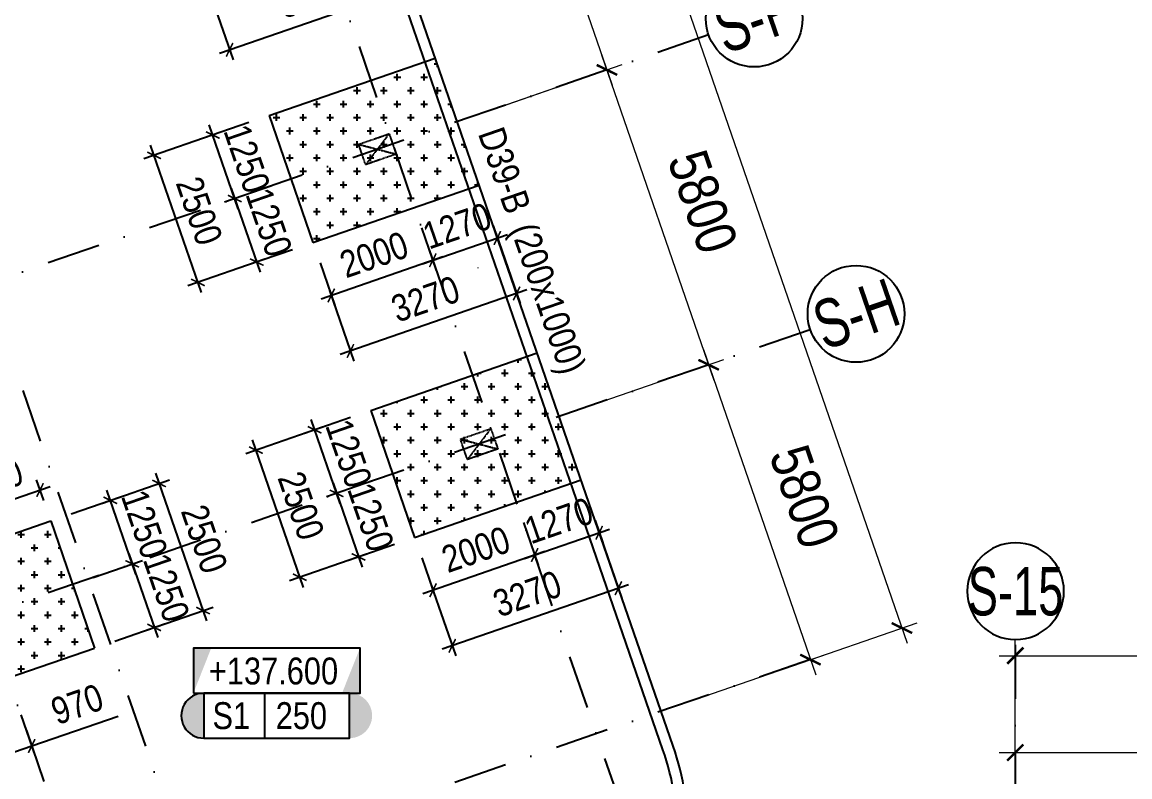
# Model space of a CAD drawing. Header units: millimetres. Extents: x -159515 to 1327256, y -225156 to 138737.
# Drawn here: x 1052458 to 1073065, y -8595 to 5437 of the extents above; entities that cross this region are included whole.
import ezdxf
from ezdxf.enums import TextEntityAlignment as Align

# ---------------------------------------------------------------- set-up
doc = ezdxf.new("R2010")
doc.units = ezdxf.units.MM
doc.header["$MEASUREMENT"] = 0
for name, pattern in [('DASHDOT', [1, 0.5, -0.25, 0, -0.25]), ('DASHED', [4.5, 3, -1.5]), ('ST_MBDV Cot vach 220805$0$HIDDEN', [0.375, 0.25, -0.125])]:
    doc.linetypes.add(name, pattern=pattern)
for name, color, linetype in [('AUDIT_I_220807103235-17', 50, 'Continuous'), ('ccu11-Khuat', 9, 'DASHED'), ('ccu12-Chidan', 9, 'Continuous'), ('ccu12-Text', 31, 'Continuous'), ('KC2-DIM', 251, 'Continuous'), ('KC2-HATCH', 252, 'Continuous'), ('KT-Dim', 8, 'Continuous'), ('KT-Luoi truc South Tower', 8, 'DASHDOT'), ('ST_MBDV Cot vach 220805$0$AUDIT_I_220805193045-1', 50, 'Continuous'), ('ST_MBDV Cot vach 220805$0$AUDIT_I_220805193045-5', 6, 'Continuous'), ('Xref_ST_MBDV Cot vach 30.7.2022|Xref_ST_MBDV Cot vach 30.7.2022|Xref_ST_MBDV Cot vach 30.7.2022|Xref_ST_MBDV Cot vach 30.7.2022|A-GRID-SYM', 50, 'Continuous')]:
    doc.layers.add(name, color=color, linetype=linetype)
for name, color, linetype, lineweight in [('ccu12-Tencaukien', 9, 'Continuous', 15), ('KC-Tencaukien', 9, 'Continuous', 15), ('KT-Kich thuoc', 159, 'Continuous', 18)]:
    doc.layers.add(name, color=color, linetype=linetype, lineweight=lineweight)
doc.styles.add('Arial Narrow', font='ARIALN.TTF')
doc.styles.add('HBA-Text', font='GOTHIC.TTF')
doc.styles.add('ST_MBDV Cot vach 220805$0$HBA-Text', font='GOTHIC.TTF')
doc.dimstyles.new('ccu12-200', dxfattribs={"dimscale": 200, "dimtxt": 2.5, "dimasz": 1, "dimexe": 1, "dimexo": 2, "dimgap": 1, "dimtad": 1, "dimdec": 0, "dimrnd": 5, "dimdsep": 46, "dimtxsty": 'Arial Narrow', "dimblk": 'ARCHTICK', "dimcen": -1, "dimdle": 1, "dimclrd": 256, "dimclre": 256, "dimclrt": 3, "dimadec": 0, "dimazin": 2, "dimtfac": 0.1, "dimtdec": 0, "dimtmove": 0, "dimatfit": 1, "dimldrblk": 'ARCHTICK', "dimfxl": 1, "dimtvp": 0.833333, "dimtolj": 1, "dimtzin": 12, "dimarcsym": 0})
doc.dimstyles.new('CCU_1-300', dxfattribs={"dimscale": 300, "dimtxt": 2.5, "dimasz": 1, "dimexe": 1, "dimexo": 2, "dimgap": 0.5, "dimtad": 1, "dimdec": 0, "dimdsep": 46, "dimtxsty": 'Arial Narrow', "dimblk": 'ARCHTICK', "dimcen": -1, "dimdle": 1, "dimclrd": 256, "dimclre": 256, "dimclrt": 3, "dimadec": 0, "dimazin": 2, "dimtfac": 0.1, "dimtdec": 0, "dimtix": 1, "dimtmove": 2, "dimatfit": 1, "dimfxl": 1, "dimtvp": 0.833333, "dimtolj": 1, "dimtzin": 12, "dimarcsym": 0})
pattern_1 = [(0, (-876875.3, 22163.94), (250, 250), [125, -375]), (90, (-876812.8, 22101.44), (-250, 250), [125, -375])]

# ---------------------------------------------------------------- blocks, each defined once
blk = doc.blocks.new('_ArchTick')
at = {"color": 0, "const_width": 0.15}
blk.add_lwpolyline([(-0.5, -0.5), (0.5, 0.5)], dxfattribs=at)
blk = doc.blocks.new('*D420')
at = {"layer": 'Defpoints', "color": 0, "transparency": 16777216}
for p in [(-45982, 48779), (-41521, 44184), (-44090, 43297, 0)]:
    blk.add_point(p, dxfattribs=at)
at = {"layer": 'KT-Kich thuoc', "lineweight": -2, "transparency": 16777216}
for p, q in [((-43511, 49950), (-41423, 43900)), ((-45415, 48975), (-43130, 49764)), ((-43523, 43493), (-41237, 44282))]:
    blk.add_line(p, q, dxfattribs=at)
at = {"layer": 'KT-Kich thuoc', "lineweight": -2, "transparency": 16777216, "xscale": 300, "yscale": 300, "zscale": 300}
for p, rotation in [((-43414, 49666), 109.0471074798708), ((-41521, 44184), 289.0471074798708)]:
    blk.add_blockref('_ArchTick', p, dxfattribs=dict(at, rotation=rotation))
at = {"layer": 'KT-Kich thuoc', "color": 3, "transparency": 16777216, "insert": (-41963, 47099), "char_height": 750, "attachment_point": 5, "rotation": 289.0471, "style": 'Arial Narrow'}
blk.add_mtext('\\A1;5800', dxfattribs=at)
blk = doc.blocks.new('*D425')
at = {"layer": 'Defpoints', "color": 0, "transparency": 16777216}
for p in [(-44089, 43297, 0), (-39628, 38701), (-42197, 37814, 0)]:
    blk.add_point(p, dxfattribs=at)
at = {"layer": 'KT-Kich thuoc', "lineweight": -2, "transparency": 16777216}
for p, q in [((-41619, 44467), (-39530, 38418)), ((-43522, 43493), (-41237, 44282)), ((-41630, 38010), (-39344, 38799))]:
    blk.add_line(p, q, dxfattribs=at)
at = {"layer": 'KT-Kich thuoc', "lineweight": -2, "transparency": 16777216, "xscale": 300, "yscale": 300, "zscale": 300}
for p, rotation in [((-41521, 44184), 109.0471074798708), ((-39628, 38701), 289.0471074798708)]:
    blk.add_blockref('_ArchTick', p, dxfattribs=dict(at, rotation=rotation))
at = {"layer": 'KT-Kich thuoc', "color": 3, "transparency": 16777216, "insert": (-39739, 41731), "char_height": 750, "attachment_point": 5, "rotation": 289.0471, "style": 'Arial Narrow'}
blk.add_mtext('\\A1;5800', dxfattribs=at)
blk = doc.blocks.new('*D426')
at = {"layer": 'Defpoints', "color": 0, "transparency": 16777216}
for p in [(-42197, 37814, 0), (-37735, 33219), (-40305, 32332, 0)]:
    blk.add_point(p, dxfattribs=at)
at = {"layer": 'KT-Kich thuoc', "lineweight": -2, "transparency": 16777216}
for p, q in [((-39726, 38985), (-37637, 32935)), ((-41630, 38010), (-39344, 38799)), ((-39737, 32528), (-37452, 33317))]:
    blk.add_line(p, q, dxfattribs=at)
at = {"layer": 'KT-Kich thuoc', "lineweight": -2, "transparency": 16777216, "xscale": 300, "yscale": 300, "zscale": 300}
for p, rotation in [((-39628, 38701), 109.0471074798708), ((-37735, 33219), 289.0471074798708)]:
    blk.add_blockref('_ArchTick', p, dxfattribs=dict(at, rotation=rotation))
at = {"layer": 'KT-Kich thuoc', "color": 3, "transparency": 16777216, "insert": (-37846, 36248), "char_height": 750, "attachment_point": 5, "rotation": 289.0471, "style": 'Arial Narrow'}
blk.add_mtext('\\A1;5800', dxfattribs=at)
blk = doc.blocks.new('ST_MBDV Cot vach 220805$0$GRID-SYM-flat-103')
at = {"layer": 'ST_MBDV Cot vach 220805$0$AUDIT_I_220805193045-1'}
blk.add_circle((0, 0, 0), 900, dxfattribs=at)
at = {"layer": 'ST_MBDV Cot vach 220805$0$AUDIT_I_220805193045-1', "style": 'ST_MBDV Cot vach 220805$0$HBA-Text'}
blk.add_attdef('GRID', text='', height=900, rotation=19.0471, dxfattribs=at).set_placement((0, 0, 0), align=Align.MIDDLE_CENTER)
blk = doc.blocks.new('*D404')
at = {"layer": 'Defpoints', "color": 0, "transparency": 16777216}
for p in [(-48876, 62062, 0), (-36033, 33807), (-38792, 32854, 0)]:
    blk.add_point(p, dxfattribs=at)
at = {"layer": 'KT-Kich thuoc', "lineweight": -2, "transparency": 16777216}
for p, q in [((-46215, 63298), (-35935, 33523)), ((-48308, 62258), (-45834, 63113)), ((-38225, 33050), (-35749, 33904))]:
    blk.add_line(p, q, dxfattribs=at)
at = {"layer": 'KT-Kich thuoc', "lineweight": -2, "transparency": 16777216, "xscale": 300, "yscale": 300, "zscale": 300}
for p, rotation in [((-46117, 63015), 109.0471074798708), ((-36033, 33807), 289.0471074798708)]:
    blk.add_blockref('_ArchTick', p, dxfattribs=dict(at, rotation=rotation))
at = {"layer": 'KT-Kich thuoc', "color": 3, "transparency": 16777216, "insert": (-40571, 48585), "char_height": 750, "attachment_point": 5, "rotation": 289.0471, "style": 'Arial Narrow'}
blk.add_mtext('\\A1;30900', dxfattribs=at)
blk = doc.blocks.new('*D406')
at = {"layer": 'Defpoints', "color": 0, "transparency": 16777216}
for p in [(-25223, 31492), (-33923, 28684, 0), (-25223, 28649, 0)]:
    blk.add_point(p, dxfattribs=at)
at = {"layer": 'KT-Kich thuoc', "lineweight": -2, "transparency": 16777216}
for p, q in [((-33923, 29284), (-33923, 31792)), ((-25223, 29249), (-25223, 31792)), ((-34223, 31492), (-24923, 31492))]:
    blk.add_line(p, q, dxfattribs=at)
at = {"layer": 'KT-Kich thuoc', "lineweight": -2, "transparency": 16777216, "xscale": 300, "yscale": 300, "zscale": 300, "rotation": 180}
blk.add_blockref('_ArchTick', (-33923, 31492), dxfattribs=at)
at = {"layer": 'KT-Kich thuoc', "lineweight": -2, "transparency": 16777216, "xscale": 300, "yscale": 300, "zscale": 300}
blk.add_blockref('_ArchTick', (-25223, 31492), dxfattribs=at)
at = {"layer": 'KT-Kich thuoc', "color": 3, "transparency": 16777216, "insert": (-29573, 32025), "char_height": 750, "attachment_point": 5, "style": 'Arial Narrow'}
blk.add_mtext('\\A1;8700', dxfattribs=at)
blk = doc.blocks.new('*D410')
at = {"layer": 'Defpoints', "color": 0, "transparency": 16777216}
for p in [(-6323, 33292), (-33923, 28921), (-6323, 28921)]:
    blk.add_point(p, dxfattribs=at)
at = {"layer": 'KT-Kich thuoc', "lineweight": -2, "transparency": 16777216}
for p, q in [((-33923, 29521), (-33923, 33592)), ((-6323, 29521), (-6323, 33592)), ((-34223, 33292), (-6023, 33292))]:
    blk.add_line(p, q, dxfattribs=at)
at = {"layer": 'KT-Kich thuoc', "lineweight": -2, "transparency": 16777216, "xscale": 300, "yscale": 300, "zscale": 300, "rotation": 180}
blk.add_blockref('_ArchTick', (-33923, 33292), dxfattribs=at)
at = {"layer": 'KT-Kich thuoc', "lineweight": -2, "transparency": 16777216, "xscale": 300, "yscale": 300, "zscale": 300}
blk.add_blockref('_ArchTick', (-6323, 33292), dxfattribs=at)
at = {"layer": 'KT-Kich thuoc', "color": 3, "transparency": 16777216, "insert": (-20123, 33825), "char_height": 750, "attachment_point": 5, "style": 'Arial Narrow'}
blk.add_mtext('\\A1;27600', dxfattribs=at)
blk = doc.blocks.new('GRID-SYM-flat-73')
at = {"layer": 'Xref_ST_MBDV Cot vach 30.7.2022|Xref_ST_MBDV Cot vach 30.7.2022|Xref_ST_MBDV Cot vach 30.7.2022|Xref_ST_MBDV Cot vach 30.7.2022|A-GRID-SYM'}
blk.add_circle((0, 0, 0), 900, dxfattribs=at)
at = {"layer": 'Xref_ST_MBDV Cot vach 30.7.2022|Xref_ST_MBDV Cot vach 30.7.2022|Xref_ST_MBDV Cot vach 30.7.2022|Xref_ST_MBDV Cot vach 30.7.2022|A-GRID-SYM', "style": 'HBA-Text'}
blk.add_attdef('GRID', text='', height=900, rotation=359.6303, dxfattribs=at).set_placement((0, 0, 0), align=Align.MIDDLE_CENTER)
blk = doc.blocks.new('*U192')
at = {"layer": 'ccu12-Tencaukien', "color": 8, "ltscale": 10000}
blk.add_line((361, -155), (354, -155), dxfattribs=at)
at = {"layer": 'ccu12-Text', "color": 2, "style": 'Arial Narrow', "width": 0.8}
blk.add_attdef('SH', text='', height=300, dxfattribs=at).set_placement((276, 6), align=Align.BOTTOM_RIGHT)
at = {"layer": 'ccu12-Text', "color": 31, "style": 'Arial Narrow', "width": 0.8}
for tag, p in [('(', (508, -75)), ('KT', (633, -75)), (')', (963, -75))]:
    blk.add_attdef(tag, text='', height=250, dxfattribs=at).set_placement(p, align=Align.BOTTOM_LEFT)
blk = doc.blocks.new('ccu11-cmb-flat-8')
at = {"layer": 'ccu12-Chidan', "color": 7}
blk.add_lwpolyline([(0, 0), (1550, 0), (1550, 419), (0, 419)], close=True, dxfattribs=at)
at = {"layer": 'ccu12-Chidan'}
for points in [[(0, 0), (166, 419), (0, 419)], [(1550, 419), (1383, 0), (1550, 0)]]:
    blk.add_solid(points, dxfattribs=at)
at = {"layer": 'ccu12-Chidan', "color": 31, "style": 'Arial Narrow', "width": 0.8}
blk.add_attdef('+100.00', text='', height=250, dxfattribs=at).set_placement((745, 206), align=Align.MIDDLE_CENTER)
blk = doc.blocks.new('ccu11-chieudaysan-flat-2')
at = {"layer": 'ccu12-Chidan'}
for points in [[(-569, 0), (-569, 419, 1)], [(788, 419), (788, 0, 1)]]:
    blk.add_hatch(color=8, dxfattribs=at).paths.add_polyline_path(points)
at = {"layer": 'ccu12-Chidan', "color": 7}
blk.add_line((0, 0), (0, 419), dxfattribs=at)
blk.add_lwpolyline([(-569, 0), (788, 0), (788, 419), (-569, 419)], close=True, dxfattribs=at)
blk.add_arc((-569, 209), 209, 90, 270.0001, dxfattribs=at)
at = {"layer": 'ccu12-Chidan', "color": 31, "style": 'Arial Narrow', "width": 0.7}
for tag, p in [('S00', (-488, 209)), ('200', (100, 209))]:
    blk.add_attdef(tag, text='', height=250, dxfattribs=at).set_placement(p, align=Align.MIDDLE_LEFT)
blk = doc.blocks.new('*D348')
at = {"layer": 'Defpoints', "color": 0, "transparency": 16777216}
for p in [(1052304, -7062), (1051388, -7378, 18), (1052635, -8020)]:
    blk.add_point(p, dxfattribs=at)
at = {"layer": 'KC2-DIM', "lineweight": -2, "transparency": 16777216}
for p, q in [((1052435, -7440), (1052700, -8209)), ((1052635, -8020), (1054246, -7464)), ((1051518, -7756), (1051784, -8526)), ((1051719, -8337), (1052635, -8020)), ((1051719, -8337), (1051530, -8402))]:
    blk.add_line(p, q, dxfattribs=at)
at = {"layer": 'KC2-DIM', "lineweight": -2, "transparency": 16777216, "xscale": 200, "yscale": 200, "zscale": 200}
for p, rotation in [((1052635, -8020), 199.0471379537703), ((1051719, -8337), 19.04713795377025)]:
    blk.add_blockref('_ArchTick', p, dxfattribs=dict(at, rotation=rotation))
at = {"layer": 'KC2-DIM', "color": 3, "transparency": 16777216, "insert": (1053481, -7246), "char_height": 500, "attachment_point": 5, "rotation": 19.0471, "style": 'Arial Narrow'}
blk.add_mtext('\\A1;970', dxfattribs=at)
blk = doc.blocks.new('*U452')
at = {"color": 6, "linetype": 'ST_MBDV Cot vach 220805$0$HIDDEN', "ltscale": 10}
for p, q in [((-75, 125), (-475, -475)), ((-75, -475), (-475, 125))]:
    blk.add_line(p, q, dxfattribs=at)
blk.add_lwpolyline([(-475, -475), (-75, -475), (-75, 125), (-475, 125)], close=True, dxfattribs=at)
blk = doc.blocks.new('*U462')
at = {"color": 6, "linetype": 'ST_MBDV Cot vach 220805$0$HIDDEN', "ltscale": 10}
for p, q in [((-75, 125), (-475, -475)), ((-75, -475), (-475, 125))]:
    blk.add_line(p, q, dxfattribs=at)
blk.add_lwpolyline([(-475, -475), (-75, -475), (-75, 125), (-475, 125)], close=True, dxfattribs=at)
blk = doc.blocks.new('MBCV-T39')
at = {"layer": 'ST_MBDV Cot vach 220805$0$AUDIT_I_220805193045-5', "linetype": 'ByBlock', "xscale": -0.9999999999999996, "rotation": 289.0471379532163}
for name, p in [('*U462', (-32443, 15956, 0)), ('*U452', (-30550, 10474, 0))]:
    blk.add_blockref(name, p, dxfattribs=at)
blk = doc.blocks.new('mbkc-t39')
at = {"layer": 'KC2-HATCH'}
h = blk.add_hatch(dxfattribs=at)
h.set_pattern_fill('CROSS', color=256, scale=1000)
h.set_pattern_definition(pattern_1)
h.paths.add_polyline_path([(-4733, 25865), (-1643, 26934), (-826, 24571), (-3918, 23504)])
h = blk.add_hatch(dxfattribs=at)
h.set_pattern_fill('CROSS', color=256, scale=1000)
h.set_pattern_definition(pattern_1)
edge = h.paths.add_edge_path()
edge.add_line((-2840, 20383), (253, 21454))
edge.add_line((253, 21454), (1069, 19088))
edge.add_line((1069, 19088), (-2025, 18020))
edge.add_line((-2025, 18020), (-2842, 20383))
h = blk.add_hatch(dxfattribs=at)
h.set_pattern_fill('CROSS', color=256, scale=1000)
h.set_pattern_definition(pattern_1)
h.paths.add_polyline_path([(-8795, 18327), (-12198, 17153), (-11383, 14790), (-10503, 15093), (-10845, 16083), (-9928, 16399), (-9587, 15410), (-7980, 15964)])
for p, q in [((-3917, 23502, 0), (-826, 24571, 0)), ((-2840, 20383, 0), (253, 21454, 0)), ((-2840, 20383, 0), (-2025, 18020, 0)), ((-2025, 18020, 0), (1071, 19089, 0)), ((-12198, 17153, 0), (-8795, 18327, 0)), ((-8795, 18327, 0), (-7980, 15964, 0)), ((-9587, 15409, 0), (-7980, 15964, 0))]:
    blk.add_line(p, q)
at = {"elevation": 0}
for points in [[(6200, 10700), (3064, 10700), (3074, 12373, 0.085159), (2784, 14138), (1049, 19152), (-3079, 31083, 0.260467), (-5870, 33557), (-20929, 37908, 0.435644), (-25490, 33654, 0.102481), (-25386, 32033), (-24080, 28306), (-24089, 28303)], [(6200, 10500), (2863, 10500), (2874, 12375, 0.085159), (2595, 14072), (860, 19087), (-3268, 31017, 0.260924), (-5919, 33363), (-20964, 37710, 0.435158), (-25290, 33640, 0.102973), (-25195, 32093), (-23825, 28182), (-24023, 28114)]]:
    blk.add_lwpolyline(points, format="xyb", dxfattribs=at)
at = {"extrusion": (-0.326961, 0.945038, 0), "elevation": 25991}
blk.add_lwpolyline([(-3984, 0), (-7253, 0)], dxfattribs=at)
at = {"extrusion": (0.94525, 0.326346, 0), "elevation": 3967}
blk.add_lwpolyline([(25994, 0), (23494, 0)], dxfattribs=at)
at = {"layer": 'ccu11-Khuat'}
blk.add_blockref('MBCV-T39', (29800, 9600, 0), dxfattribs=at)
blk = doc.blocks.new('*D724')
at = {"layer": 'Defpoints', "color": 0, "transparency": 16777216}
for p in [(1052791, -3261), (1052990, -3836, 0), (1051382, -4391, 0)]:
    blk.add_point(p, dxfattribs=at)
at = {"layer": 'KC2-DIM', "lineweight": -2, "transparency": 16777216}
for p, q in [((1052859, -3458), (1052726, -3072)), ((1050995, -3881), (1052980, -3196)), ((1051252, -4013), (1051118, -3627))]:
    blk.add_line(p, q, dxfattribs=at)
at = {"layer": 'KC2-DIM', "lineweight": -2, "transparency": 16777216, "xscale": 200, "yscale": 200, "zscale": 200}
for p, rotation in [((1052791, -3261), 19.04713795322358), ((1051184, -3816), 199.0471379532236)]:
    blk.add_blockref('_ArchTick', p, dxfattribs=dict(at, rotation=rotation))
at = {"layer": 'KC2-DIM', "color": 3, "transparency": 16777216, "insert": (1051839, -3108), "char_height": 500, "attachment_point": 5, "rotation": 19.0471, "style": 'Arial Narrow'}
blk.add_mtext('\\A1;1700', dxfattribs=at)
blk = doc.blocks.new('*D726')
at = {"layer": 'Defpoints', "color": 0, "transparency": 16777216}
for p in [(1054098, -3454), (1052990, -3836, 0), (1053397, -5018, 0)]:
    blk.add_point(p, dxfattribs=at)
at = {"layer": 'KC2-DIM', "lineweight": -2, "transparency": 16777216}
for p, q in [((1054571, -4824), (1054033, -3265)), ((1053368, -3706), (1054287, -3388)), ((1053776, -4887), (1054695, -4570))]:
    blk.add_line(p, q, dxfattribs=at)
at = {"layer": 'KC2-DIM', "lineweight": -2, "transparency": 16777216, "xscale": 200, "yscale": 200, "zscale": 200}
for p, rotation in [((1054098, -3454), 109.0471379531986), ((1054506, -4635), 289.0471379531986)]:
    blk.add_blockref('_ArchTick', p, dxfattribs=dict(at, rotation=rotation))
at = {"layer": 'KC2-DIM', "color": 3, "transparency": 16777216, "insert": (1054732, -3896), "char_height": 500, "attachment_point": 5, "rotation": 289.0471, "style": 'Arial Narrow'}
blk.add_mtext('\\A1;1250', dxfattribs=at)
blk = doc.blocks.new('*D727')
at = {"layer": 'Defpoints', "color": 0, "transparency": 16777216}
for p in [(1053398, -5018, 0), (1054914, -5817), (1053805, -6200, 0)]:
    blk.add_point(p, dxfattribs=at)
at = {"layer": 'KC2-DIM', "lineweight": -2, "transparency": 16777216}
for p, q in [((1054441, -4446), (1054979, -6006)), ((1053776, -4888), (1054695, -4570)), ((1054184, -6069), (1055103, -5752))]:
    blk.add_line(p, q, dxfattribs=at)
at = {"layer": 'KC2-DIM', "lineweight": -2, "transparency": 16777216, "xscale": 200, "yscale": 200, "zscale": 200}
for p, rotation in [((1054506, -4635), 109.0471379531955), ((1054914, -5817), 289.0471379531955)]:
    blk.add_blockref('_ArchTick', p, dxfattribs=dict(at, rotation=rotation))
at = {"layer": 'KC2-DIM', "color": 3, "transparency": 16777216, "insert": (1055140, -5077), "char_height": 500, "attachment_point": 5, "rotation": 289.0471, "style": 'Arial Narrow'}
blk.add_mtext('\\A1;1250', dxfattribs=at)
blk = doc.blocks.new('*D728')
at = {"layer": 'Defpoints', "color": 0, "transparency": 16777216}
for p in [(1053577, -3634), (1055822, -5503), (1054393, -5997)]:
    blk.add_point(p, dxfattribs=at)
at = {"layer": 'KC2-DIM', "lineweight": -2, "transparency": 16777216}
for p, q in [((1053955, -3503), (1055196, -3075)), ((1054941, -2951), (1055888, -5692)), ((1054771, -5866), (1056011, -5438))]:
    blk.add_line(p, q, dxfattribs=at)
at = {"layer": 'KC2-DIM', "lineweight": -2, "transparency": 16777216, "xscale": 200, "yscale": 200, "zscale": 200}
for p, rotation in [((1055006, -3140), 109.047137953204), ((1055822, -5503), 289.047137953204)]:
    blk.add_blockref('_ArchTick', p, dxfattribs=dict(at, rotation=rotation))
at = {"layer": 'KC2-DIM', "color": 3, "transparency": 16777216, "insert": (1055845, -4173), "char_height": 500, "attachment_point": 5, "rotation": 289.0471, "style": 'Arial Narrow'}
blk.add_mtext('\\A1;2500', dxfattribs=at)
blk = doc.blocks.new('*D734')
at = {"layer": 'Defpoints', "color": 0, "transparency": 16777216}
for p in [(1059249, 7366), (1055875, 6197), (1059690, 6093)]:
    blk.add_point(p, dxfattribs=at)
at = {"layer": 'KC2-DIM', "lineweight": -2, "transparency": 16777216}
for p, q in [((1059380, 6988), (1059755, 5904)), ((1056127, 4859), (1059879, 6158)), ((1056006, 5819), (1056382, 4735))]:
    blk.add_line(p, q, dxfattribs=at)
at = {"layer": 'KC2-DIM', "lineweight": -2, "transparency": 16777216, "xscale": 200, "yscale": 200, "zscale": 200}
for p, rotation in [((1059690, 6093), 19.10575647569347), ((1056316, 4924), 199.1057564756935)]:
    blk.add_blockref('_ArchTick', p, dxfattribs=dict(at, rotation=rotation))
at = {"layer": 'KC2-DIM', "color": 3, "transparency": 16777216, "insert": (1057854, 5939), "char_height": 500, "attachment_point": 5, "rotation": 19.1058, "style": 'Arial Narrow'}
blk.add_mtext('\\A1;3570', dxfattribs=at)
blk = doc.blocks.new('*D735')
at = {"layer": 'Defpoints', "color": 0, "transparency": 16777216}
for p in [(1057051, 3701, 0), (1056004, 3339), (1057459, 2519, 0)]:
    blk.add_point(p, dxfattribs=at)
at = {"layer": 'KC2-DIM', "lineweight": -2, "transparency": 16777216}
for p, q in [((1056673, 3570), (1055815, 3273)), ((1056478, 1968), (1055939, 3528)), ((1057081, 2389), (1056224, 2092))]:
    blk.add_line(p, q, dxfattribs=at)
at = {"layer": 'KC2-DIM', "lineweight": -2, "transparency": 16777216, "xscale": 200, "yscale": 200, "zscale": 200}
for p, rotation in [((1056004, 3339), 109.0844388926953), ((1056413, 2157), 289.0844388926952)]:
    blk.add_blockref('_ArchTick', p, dxfattribs=dict(at, rotation=rotation))
at = {"layer": 'KC2-DIM', "color": 3, "transparency": 16777216, "insert": (1056639, 2897), "char_height": 500, "attachment_point": 5, "rotation": 289.0844, "style": 'Arial Narrow'}
blk.add_mtext('\\A1;1250', dxfattribs=at)
blk = doc.blocks.new('*D736')
at = {"layer": 'Defpoints', "color": 0, "transparency": 16777216}
for p in [(1057459, 2519, 0), (1057868, 1338, 0), (1056822, 976)]:
    blk.add_point(p, dxfattribs=at)
at = {"layer": 'KC2-DIM', "lineweight": -2, "transparency": 16777216}
for p, q in [((1057081, 2388), (1056224, 2092)), ((1056348, 2346), (1056887, 787)), ((1057490, 1207), (1056633, 911))]:
    blk.add_line(p, q, dxfattribs=at)
at = {"layer": 'KC2-DIM', "lineweight": -2, "transparency": 16777216, "xscale": 200, "yscale": 200, "zscale": 200}
for p, rotation in [((1056413, 2157), 109.084438892696), ((1056822, 976), 289.084438892696)]:
    blk.add_blockref('_ArchTick', p, dxfattribs=dict(at, rotation=rotation))
at = {"layer": 'KC2-DIM', "color": 3, "transparency": 16777216, "insert": (1057048, 1716), "char_height": 500, "attachment_point": 5, "rotation": 289.0844, "style": 'Arial Narrow'}
blk.add_mtext('\\A1;1250', dxfattribs=at)
blk = doc.blocks.new('*D737')
at = {"layer": 'Defpoints', "color": 0, "transparency": 16777216}
for p in [(1056532, 3521), (1054912, 2961), (1057350, 1159)]:
    blk.add_point(p, dxfattribs=at)
at = {"layer": 'KC2-DIM', "lineweight": -2, "transparency": 16777216}
for p, q in [((1056154, 3390), (1054723, 2895)), ((1055795, 409), (1054846, 3150)), ((1056972, 1028), (1055540, 533))]:
    blk.add_line(p, q, dxfattribs=at)
at = {"layer": 'KC2-DIM', "lineweight": -2, "transparency": 16777216, "xscale": 200, "yscale": 200, "zscale": 200}
for p, rotation in [((1054912, 2961), 109.0844388926902), ((1055729, 598), 289.0844388926902)]:
    blk.add_blockref('_ArchTick', p, dxfattribs=dict(at, rotation=rotation))
at = {"layer": 'KC2-DIM', "color": 3, "transparency": 16777216, "insert": (1055751, 1928), "char_height": 500, "attachment_point": 5, "rotation": 289.0844, "style": 'Arial Narrow'}
blk.add_mtext('\\A1;2500', dxfattribs=at)
blk = doc.blocks.new('*D738')
at = {"layer": 'Defpoints', "color": 0, "transparency": 16777216}
for p in [(1059758, 1992, 0), (1057868, 1338, 0), (1058208, 356)]:
    blk.add_point(p, dxfattribs=at)
at = {"layer": 'KC2-DIM', "lineweight": -2, "transparency": 16777216}
for p, q in [((1059888, 1614), (1060163, 821)), ((1060286, 1075), (1058019, 290)), ((1057999, 960), (1058273, 167))]:
    blk.add_line(p, q, dxfattribs=at)
at = {"layer": 'KC2-DIM', "lineweight": -2, "transparency": 16777216, "xscale": 200, "yscale": 200, "zscale": 200}
for p, rotation in [((1060097, 1010), 19.08443889269579), ((1058208, 356), 199.0844388926958)]:
    blk.add_blockref('_ArchTick', p, dxfattribs=dict(at, rotation=rotation))
at = {"layer": 'KC2-DIM', "color": 3, "transparency": 16777216, "insert": (1059004, 1113), "char_height": 500, "attachment_point": 5, "rotation": 19.0844, "style": 'Arial Narrow'}
blk.add_mtext('\\A1;2000', dxfattribs=at)
blk = doc.blocks.new('*D739')
at = {"layer": 'Defpoints', "color": 0, "transparency": 16777216}
for p in [(1061090, 2029), (1059888, 1614), (1061299, 1425)]:
    blk.add_point(p, dxfattribs=at)
at = {"layer": 'KC2-DIM', "lineweight": -2, "transparency": 16777216}
for p, q in [((1061221, 1651), (1061364, 1236)), ((1059908, 944), (1061488, 1491)), ((1060019, 1236), (1060163, 821))]:
    blk.add_line(p, q, dxfattribs=at)
at = {"layer": 'KC2-DIM', "lineweight": -2, "transparency": 16777216, "xscale": 200, "yscale": 200, "zscale": 200}
for p, rotation in [((1061299, 1425), 19.08443889155602), ((1060097, 1010), 199.084438891556)]:
    blk.add_blockref('_ArchTick', p, dxfattribs=dict(at, rotation=rotation))
at = {"layer": 'KC2-DIM', "color": 3, "transparency": 16777216, "insert": (1060549, 1648), "char_height": 500, "attachment_point": 5, "rotation": 19.0844, "style": 'Arial Narrow'}
blk.add_mtext('\\A1;1270', dxfattribs=at)
blk = doc.blocks.new('*D740')
at = {"layer": 'Defpoints', "color": 0, "transparency": 16777216}
for p in [(1061136, 1895), (1058045, 826), (1058565, -676)]:
    blk.add_point(p, dxfattribs=at)
at = {"layer": 'KC2-DIM', "lineweight": -2, "transparency": 16777216}
for p, q in [((1061267, 1517), (1061721, 204)), ((1058176, 448), (1058630, -865)), ((1061845, 459), (1058376, -741))]:
    blk.add_line(p, q, dxfattribs=at)
at = {"layer": 'KC2-DIM', "lineweight": -2, "transparency": 16777216, "xscale": 200, "yscale": 200, "zscale": 200}
for p, rotation in [((1061656, 393), 19.08443889269971), ((1058565, -676), 199.0844388926997)]:
    blk.add_blockref('_ArchTick', p, dxfattribs=dict(at, rotation=rotation))
at = {"layer": 'KC2-DIM', "color": 3, "transparency": 16777216, "insert": (1059961, 289), "char_height": 500, "attachment_point": 5, "rotation": 19.0844, "style": 'Arial Narrow'}
blk.add_mtext('\\A1;3270', dxfattribs=at)
blk = doc.blocks.new('*D741')
at = {"layer": 'Defpoints', "color": 0, "transparency": 16777216}
for p in [(1058945, -1780, 0), (1057898, -2142), (1059353, -2962, 0)]:
    blk.add_point(p, dxfattribs=at)
at = {"layer": 'KC2-DIM', "lineweight": -2, "transparency": 16777216}
for p, q in [((1058567, -1911), (1057709, -2208)), ((1058372, -3513), (1057833, -1953)), ((1058975, -3093), (1058118, -3389))]:
    blk.add_line(p, q, dxfattribs=at)
at = {"layer": 'KC2-DIM', "lineweight": -2, "transparency": 16777216, "xscale": 200, "yscale": 200, "zscale": 200}
for p, rotation in [((1057898, -2142), 109.0844388926953), ((1058307, -3324), 289.0844388926952)]:
    blk.add_blockref('_ArchTick', p, dxfattribs=dict(at, rotation=rotation))
at = {"layer": 'KC2-DIM', "color": 3, "transparency": 16777216, "insert": (1058533, -2584), "char_height": 500, "attachment_point": 5, "rotation": 289.0844, "style": 'Arial Narrow'}
blk.add_mtext('\\A1;1250', dxfattribs=at)
blk = doc.blocks.new('*D742')
at = {"layer": 'Defpoints', "color": 0, "transparency": 16777216}
for p in [(1059353, -2962, 0), (1059762, -4143, 0), (1058716, -4505)]:
    blk.add_point(p, dxfattribs=at)
at = {"layer": 'KC2-DIM', "lineweight": -2, "transparency": 16777216}
for p, q in [((1058975, -3093), (1058118, -3389)), ((1058242, -3135), (1058781, -4694)), ((1059384, -4274), (1058527, -4570))]:
    blk.add_line(p, q, dxfattribs=at)
at = {"layer": 'KC2-DIM', "lineweight": -2, "transparency": 16777216, "xscale": 200, "yscale": 200, "zscale": 200}
for p, rotation in [((1058307, -3324), 109.084438892696), ((1058716, -4505), 289.084438892696)]:
    blk.add_blockref('_ArchTick', p, dxfattribs=dict(at, rotation=rotation))
at = {"layer": 'KC2-DIM', "color": 3, "transparency": 16777216, "insert": (1058942, -3766), "char_height": 500, "attachment_point": 5, "rotation": 289.0844, "style": 'Arial Narrow'}
blk.add_mtext('\\A1;1250', dxfattribs=at)
blk = doc.blocks.new('*D743')
at = {"layer": 'Defpoints', "color": 0, "transparency": 16777216}
for p in [(1058426, -1960), (1056806, -2520), (1059244, -4322)]:
    blk.add_point(p, dxfattribs=at)
at = {"layer": 'KC2-DIM', "lineweight": -2, "transparency": 16777216}
for p, q in [((1058048, -2091), (1056617, -2586)), ((1057689, -5072), (1056740, -2331)), ((1058866, -4453), (1057434, -4948))]:
    blk.add_line(p, q, dxfattribs=at)
at = {"layer": 'KC2-DIM', "lineweight": -2, "transparency": 16777216, "xscale": 200, "yscale": 200, "zscale": 200}
for p, rotation in [((1056806, -2520), 109.0844388926953), ((1057623, -4883), 289.0844388926953)]:
    blk.add_blockref('_ArchTick', p, dxfattribs=dict(at, rotation=rotation))
at = {"layer": 'KC2-DIM', "color": 3, "transparency": 16777216, "insert": (1057645, -3553), "char_height": 500, "attachment_point": 5, "rotation": 289.0844, "style": 'Arial Narrow'}
blk.add_mtext('\\A1;2500', dxfattribs=at)
blk = doc.blocks.new('*D744')
at = {"layer": 'Defpoints', "color": 0, "transparency": 16777216}
for p in [(1061652, -3489, 0), (1059762, -4143, 0), (1060102, -5125)]:
    blk.add_point(p, dxfattribs=at)
at = {"layer": 'KC2-DIM', "lineweight": -2, "transparency": 16777216}
for p, q in [((1061783, -3867), (1062057, -4660)), ((1059893, -4521), (1060167, -5314)), ((1062181, -4406), (1059913, -5191))]:
    blk.add_line(p, q, dxfattribs=at)
at = {"layer": 'KC2-DIM', "lineweight": -2, "transparency": 16777216, "xscale": 200, "yscale": 200, "zscale": 200}
for p, rotation in [((1061992, -4471), 19.08443889269803), ((1060102, -5125), 199.084438892698)]:
    blk.add_blockref('_ArchTick', p, dxfattribs=dict(at, rotation=rotation))
at = {"layer": 'KC2-DIM', "color": 3, "transparency": 16777216, "insert": (1060898, -4368), "char_height": 500, "attachment_point": 5, "rotation": 19.0844, "style": 'Arial Narrow'}
blk.add_mtext('\\A1;2000', dxfattribs=at)
blk = doc.blocks.new('*D745')
at = {"layer": 'Defpoints', "color": 0, "transparency": 16777216}
for p in [(1062984, -3452), (1061783, -3867), (1063193, -4056)]:
    blk.add_point(p, dxfattribs=at)
at = {"layer": 'KC2-DIM', "lineweight": -2, "transparency": 16777216}
for p, q in [((1063115, -3830), (1063258, -4245)), ((1061803, -4537), (1063382, -3990)), ((1061913, -4245), (1062057, -4660))]:
    blk.add_line(p, q, dxfattribs=at)
at = {"layer": 'KC2-DIM', "lineweight": -2, "transparency": 16777216, "xscale": 200, "yscale": 200, "zscale": 200}
for p, rotation in [((1063193, -4056), 19.08443889155602), ((1061992, -4471), 199.084438891556)]:
    blk.add_blockref('_ArchTick', p, dxfattribs=dict(at, rotation=rotation))
at = {"layer": 'KC2-DIM', "color": 3, "transparency": 16777216, "insert": (1062443, -3833), "char_height": 500, "attachment_point": 5, "rotation": 19.0844, "style": 'Arial Narrow'}
blk.add_mtext('\\A1;1270', dxfattribs=at)
blk = doc.blocks.new('*D746')
at = {"layer": 'Defpoints', "color": 0, "transparency": 16777216}
for p in [(1063030, -3586), (1059939, -4655), (1060459, -6157)]:
    blk.add_point(p, dxfattribs=at)
at = {"layer": 'KC2-DIM', "lineweight": -2, "transparency": 16777216}
for p, q in [((1063161, -3964), (1063615, -5277)), ((1060070, -5033), (1060524, -6346)), ((1063739, -5022), (1060270, -6222))]:
    blk.add_line(p, q, dxfattribs=at)
at = {"layer": 'KC2-DIM', "lineweight": -2, "transparency": 16777216, "xscale": 200, "yscale": 200, "zscale": 200}
for p, rotation in [((1063550, -5088), 19.08443889270099), ((1060459, -6157), 199.084438892701)]:
    blk.add_blockref('_ArchTick', p, dxfattribs=dict(at, rotation=rotation))
at = {"layer": 'KC2-DIM', "color": 3, "transparency": 16777216, "insert": (1061855, -5192), "char_height": 500, "attachment_point": 5, "rotation": 19.0844, "style": 'Arial Narrow'}
blk.add_mtext('\\A1;3270', dxfattribs=at)
blk = doc.blocks.new('Asix South Tower')
at = {"layer": 'KT-Luoi truc South Tower', "ltscale": 2000}
for p, q in [((-53965.4, 67304.5), (-40792.5, 29149.9)), ((-61527.4, 64693.7), (-45306.5, 17710.6)), ((-63417.9, 64041.1), (-47197, 17057.9)), ((-39629.6, 44836.7), (-71714.8, 33759.3)), ((-37736.8, 39354.3), (-105450.5, 15976.2)), ((-33923, 33491.9), (-33923, -4459.1)), ((-37735.1, 33218.9), (-103274.2, 10591.7))]:
    blk.add_line(p, q, dxfattribs=at)
at = {"layer": 'KT-Dim'}
ref = blk.add_blockref('GRID-SYM-flat-73', (-33917.9, 34491.9, 0), dxfattribs=dict(at, xscale=-1, rotation=179.6748020054017))
ref.add_attrib('GRID', 'S-15', dxfattribs={"layer": 'AUDIT_I_220807103235-17', "height": 900, "style": 'HBA-Text', "width": 0.7}).set_placement((-33917.9, 34491.9, 0), align=Align.MIDDLE_CENTER)
at = {"layer": 'KT-Kich thuoc'}
ref = blk.add_blockref('ST_MBDV Cot vach 220805$0$GRID-SYM-flat-103', (-38781.7, 45138.8, 0), dxfattribs=at)
ref.add_attrib('GRID', 'S-F', dxfattribs={"layer": 'ST_MBDV Cot vach 220805$0$AUDIT_I_220805193045-1', "height": 900, "rotation": 19, "style": 'ST_MBDV Cot vach 220805$0$HBA-Text', "width": 0.75}).set_placement((-38781.7, 45138.8, 0), align=Align.MIDDLE_CENTER)
ref = blk.add_blockref('ST_MBDV Cot vach 220805$0$GRID-SYM-flat-103', (-36886, 39648, 0), dxfattribs=at)
ref.add_attrib('GRID', 'S-H', dxfattribs={"layer": 'ST_MBDV Cot vach 220805$0$AUDIT_I_220805193045-1', "height": 900, "rotation": 19, "style": 'ST_MBDV Cot vach 220805$0$HBA-Text', "width": 0.75}).set_placement((-36886, 39648, 0), align=Align.MIDDLE_CENTER)
for base, p1, p2, picture, middle in [((-36033, 33806.5), (-48875.5, 62062.4, 0), (-38792.1, 32854, 0), '*D404', (-40571.3, 48584.6)), ((-41520.8, 44183.8), (-45982.3, 48779.4), (-44090.1, 43296.7, 0), '*D420', (-41963.4, 47098.9))]:
    dim = blk.add_linear_dim(base=base, p1=p1, p2=p2, angle=109.04711, dimstyle='CCU_1-300', dxfattribs=at)
    dim.commit()
    dim.dimension.update_dxf_attribs({"geometry": picture, "text_midpoint": middle})
for base, p1, p2, picture, middle in [((-39628, 38701.3), (-44089.5, 43296.9, 0), (-42197.3, 37814.3, 0), '*D425', (-39739.1, 41730.9)), ((-37735.1, 33218.9), (-42196.7, 37814.5, 0), (-40304.5, 32331.8, 0), '*D426', (-37846.3, 36248.5))]:
    dim = blk.add_linear_dim(base=base, p1=p1, p2=p2, angle=109.04711, dimstyle='CCU_1-300', dxfattribs=at)
    dim.commit()
    dim.dimension.update_dxf_attribs({"geometry": picture, "text_midpoint": middle, "dimtype": 128})
for base, p1, p2, picture, middle in [((-6323, 33291.9), (-33923, 28921.3), (-6323, 28921.3), '*D410', (-20123, 33824.8)), ((-25223, 31491.9), (-33923, 28684.3, 0), (-25223, 28648.7, 0), '*D406', (-29573, 32024.8))]:
    dim = blk.add_linear_dim(base=base, p1=p1, p2=p2, dimstyle='CCU_1-300', dxfattribs=at)
    dim.commit()
    dim.dimension.update_dxf_attribs({"geometry": picture, "text_midpoint": middle})

msp = doc.modelspace()

# ---------------------------------------------------------------- block references
msp.add_blockref('mbkc-t39', (1061785, -22163.9, 0))
at = {"layer": 'ccu12-Tencaukien', "extrusion": (-7.8259e-07, -7.35092e-07, 1)}
ref = msp.add_blockref('*U192', (1061240.3, 1514.4, -0.8), dxfattribs=dict(at, xscale=1.815893337873055, yscale=1.815893337873055, zscale=1.815893337873055, rotation=268.6213726059944))
ref.add_attrib('KT', '(200x1000)', dxfattribs={"color": 31, "extrusion": (-7.8259e-07, -7.35092e-07, 1), "height": 500, "rotation": 289.08444, "style": 'Arial Narrow'}).set_placement((1061396.6, 1541.1, -0.8), align=Align.BOTTOM_LEFT)
ref.add_attrib('SH', 'D39-B', dxfattribs={"color": 2, "extrusion": (-7.8259e-07, -7.35092e-07, 1), "height": 500, "rotation": 289.08444, "style": 'Arial Narrow'}).set_placement((1061321.6, 1784.9, -0.8), align=Align.BOTTOM_RIGHT)
at = {"layer": 'KC-Tencaukien'}
ref = msp.add_blockref('ccu11-cmb-flat-8', (1055643.5, -7037.6), dxfattribs=dict(at, xscale=1.999999999999999, yscale=1.999999999999999, zscale=1.999999999999999))
ref.add_attrib('+100.00', '+137.600', dxfattribs={"layer": 'ccu12-Chidan', "color": 31, "height": 500, "style": 'Arial Narrow'}).set_placement((1057133.8, -6626.4), align=Align.MIDDLE_CENTER)
ref = msp.add_blockref('ccu11-chieudaysan-flat-2', (1056974.3, -7875.5), dxfattribs=dict(at, xscale=1.999999999999999, yscale=1.999999999999999, zscale=1.999999999999999))
ref.add_attrib('S00', 'S1', dxfattribs={"layer": 'ccu12-Chidan', "color": 31, "height": 500, "style": 'Arial Narrow'}).set_placement((1055998.3, -7456.5), align=Align.MIDDLE_LEFT)
ref.add_attrib('200', '250', dxfattribs={"layer": 'ccu12-Chidan', "color": 31, "height": 500, "style": 'Arial Narrow'}).set_placement((1057174.3, -7456.5), align=Align.MIDDLE_LEFT)
at = {"layer": 'KT-Kich thuoc'}
msp.add_blockref('Asix South Tower', (1104857.6, -39634.4), dxfattribs=at)

# ---------------------------------------------------------------- dimensions: what is measured, and where the dimension line sits
at = {"layer": 'KC2-DIM'}
for p1, p2, distance, picture, middle in [((1055875.1, 6197.1), (1059248.7, 7365.7), -1347.3, '*D734', (1057853.9, 5938.5)), ((1057349.6, 1158.7), (1056532.2, 3521.3), 1714.7, '*D737', (1055750.7, 1928.2)), ((1059757.7, 1991.8, 0), (1057868, 1338, 0), 1039.3, '*D738', (1059003.8, 1113)), ((1061136.2, 1895.2), (1058045.2, 825.8), 1589.2, '*D740', (1059961.4, 289)), ((1059243.7, -4322.4, 0), (1058426.3, -1959.8, 0), 1714.7, '*D743', (1057644.8, -3552.9, 0)), ((1051382.2383, -4391.3684, 0.0001), (1052989.5563, -3836.4449, 0.0001), 608.7384, '*D724', (1051838.6571, -3108.1367)), ((1053576.9, -3633.7), (1054392.8, -5996.8), 1512.4, '*D728', (1055844.8, -4173.1)), ((1061651.7, -3489.3, 0), (1059762, -4143.1, 0), 1039.3, '*D744', (1060897.8, -4368.1, 0)), ((1063030.3, -3585.8, 0), (1059939.2, -4655.3, 0), 1589.2, '*D746', (1061855.5, -5192.1, 0)), ((1051387.7, -7378.3, 17.6), (1052304.2, -7061.9), -1013.8, '*D348', (1053481.1, -7246.4))]:
    dim = msp.add_aligned_dim(p1=p1, p2=p2, distance=distance, dimstyle='ccu12-200', dxfattribs=at)
    dim.commit()
    dim.dimension.update_dxf_attribs({"geometry": picture, "text_midpoint": middle})
for base, p1, p2, angle, picture, middle in [((1056004.3, 3338.6), (1057459.3, 2519.3, 0), (1057050.6, 3700.6, 0), 109.08444, '*D735', (1056208.7, 2748)), ((1056821.7, 976), (1057459.3, 2519.2, 0), (1057868, 1338, 0), 289.08444, '*D736', (1056617.4, 1566.6)), ((1061298.8, 1425.3), (1059888.5, 1613.8), (1061089.8, 2029.4), 19.08444, '*D739', (1060698.2, 1217.4)), ((1057898.4, -2142.4, 0), (1059353.3, -2961.8, 0), (1058944.6, -1780.5, 0), 109.08444, '*D741', (1058102.7, -2733.1, 0)), ((1054098.1, -3453.7), (1053397.5, -5018, 0), (1052989.6, -3836.4, 0), 109.04714, '*D726', (1054302.1, -4044.5)), ((1058715.8, -4505, 0), (1059353.4, -2961.8, 0), (1059762, -4143.1, 0), 289.08444, '*D742', (1058511.5, -3914.4, 0)), ((1063192.9, -4055.8, 0), (1061782.5, -3867.3, 0), (1062983.9, -3451.6, 0), 19.08444, '*D745', (1062592.2, -4263.6, 0)), ((1054914, -5816.8), (1053397.5, -5018.1, 0), (1053805.4, -6199.6, 0), 289.04714, '*D727', (1054710, -5226.1))]:
    dim = msp.add_linear_dim(base=base, p1=p1, p2=p2, angle=angle, dimstyle='ccu12-200', dxfattribs=at)
    dim.commit()
    dim.dimension.update_dxf_attribs({"geometry": picture, "text_midpoint": middle, "dimtype": 161})

doc.saveas('drawing.dxf')
